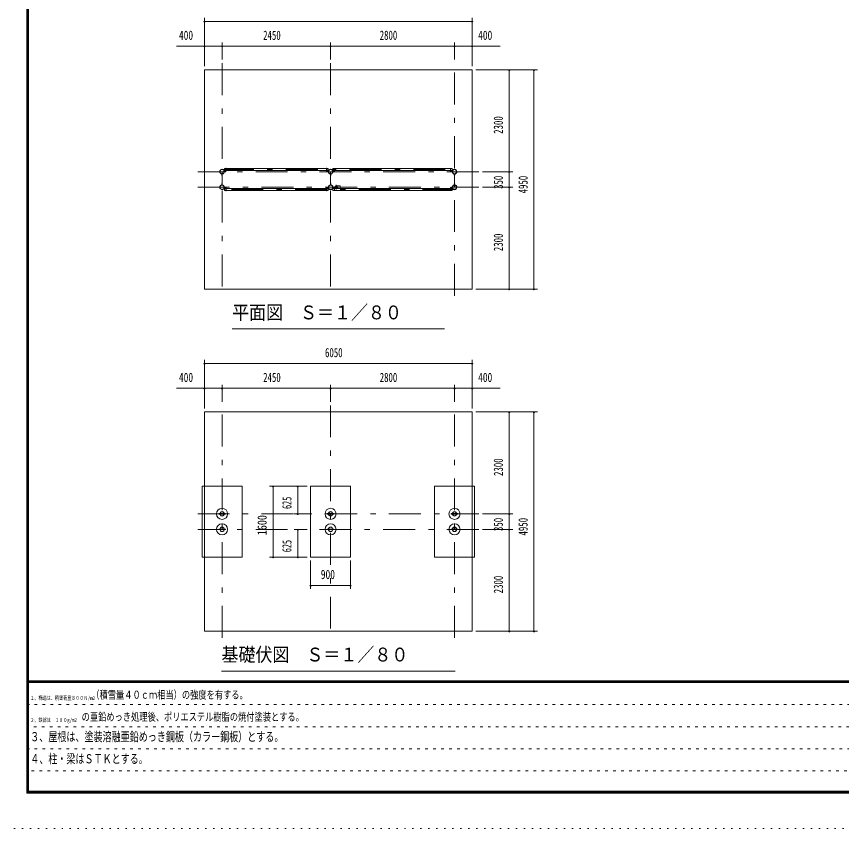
# Model space of a CAD drawing. Units: millimetres, scale not verified, with parts at other scales. Extents: x -35377 to 35393, y -16800 to 16800.
# Drawn here: x -11557 to 7078, y -16800 to 1535 of the extents above; entities that cross this region are included whole.
import ezdxf
from ezdxf.enums import TextEntityAlignment as Align

# ---------------------------------------------------------------- set-up
doc = ezdxf.new("R2010")
doc.units = ezdxf.units.MM
doc.header["$LTSCALE"] = 60
for name, pattern in [('USER1', [3, 1, -2]), ('USER3', [24, 12, -5, 2, -5]), ('USER4', [3, 0.5, -2.5])]:
    doc.linetypes.add(name, pattern=pattern)
doc.layers.add('0-1_0-F1TEXT', color=7, linetype='Continuous')
for name, color, linetype, lineweight in [('0-2_1-08BOLD', 7, 'Continuous', 18), ('0-3_1-28CENTER', 3, 'USER3', 18), ('0-5_1-58DIM', 3, 'Continuous', 18), ('0-C_F-F1PAPER', 5, 'Continuous', 18), ('0-D_F-E_J_ADD', 5, 'USER4', 18)]:
    doc.layers.add(name, color=color, linetype=linetype, lineweight=lineweight)
doc.styles.add('ＭＳ ゴシック', font='')
doc.styles.get('ＭＳ ゴシック').set_extended_font_data('MS Gothic')

msp = doc.modelspace()

# ---------------------------------------------------------------- linework, layer by layer
at = {"layer": '0-2_1-08BOLD'}
for p, q in [((-6914.53, -2020.74), (-6914.53, -2269.17)), ((-6911.73, -2024.27), (-6914.53, -2024.27)), ((-6911.73, -2269.17), (-6911.73, -2020.74)), ((-6827.53, -1956.76), (-6857.13, -1956.76)), ((-6857.13, -1959.96), (-6827.53, -1959.96)), ((-4553.93, -1899.45), (-6822.33, -1899.45)), ((-6822.33, -1942.16), (-4553.93, -1942.16)), ((-4550.73, -1942.15), (-4515.63, -1942.15)), ((-4548.73, -1956.76), (-4519.13, -1956.76)), ((-4519.13, -1959.96), (-4548.73, -1959.96)), ((-4513.93, -1961.95), (-4513.93, -1981.95)), ((-4464.53, -2020.74), (-4464.53, -2269.17)), ((-4461.74, -2024.27), (-4464.53, -2024.27)), ((-4461.74, -2269.17), (-4461.74, -2020.74)), ((-4410.63, -1942.15), (-4375.53, -1942.15)), ((-4377.53, -1956.76), (-4407.13, -1956.76)), ((-4407.13, -1959.96), (-4377.53, -1959.96)), ((-1753.93, -1899.45), (-4372.33, -1899.45)), ((-4372.33, -1942.16), (-1753.93, -1942.16)), ((-1750.73, -1888.95), (-1750.73, -1954.75)), ((-1715.63, -1899.45), (-1750.73, -1899.45)), ((-1750.73, -1942.15), (-1715.63, -1942.15)), ((-1748.73, -1956.76), (-1719.13, -1956.76)), ((-1719.13, -1959.96), (-1748.73, -1959.96)), ((-1715.63, -1942.16), (-1715.63, -1899.45)), ((-1664.52, -2269.17), (-1664.52, -2020.74)), ((-1664.52, -2024.27), (-1661.73, -2024.27)), ((-1661.73, -2020.74), (-1661.73, -2269.17)), ((-6914.53, -2265.64), (-6911.73, -2265.64)), ((-6862.33, -2307.96), (-6862.33, -2327.95)), ((-6857.13, -2329.95), (-6827.53, -2329.95)), ((-6827.53, -2333.15), (-6857.13, -2333.15)), ((-6822.33, -2347.75), (-4553.93, -2347.75)), ((-4553.93, -2390.45), (-6822.33, -2390.45)), ((-4550.73, -2347.75), (-4515.63, -2347.75)), ((-4519.13, -2329.95), (-4548.73, -2329.95)), ((-4548.73, -2333.15), (-4519.13, -2333.15)), ((-4464.53, -2265.64), (-4461.74, -2265.64)), ((-4412.42, -2316.95), (-4366.22, -2316.95)), ((-4366.22, -2322.95), (-4412.42, -2322.95)), ((-4367.62, -2315.35), (-4410.94, -2315.35)), ((-4410.93, -2324.55), (-4367.62, -2324.55)), ((-4407.13, -2329.95), (-4377.53, -2329.95)), ((-4377.53, -2333.15), (-4407.13, -2333.15)), ((-1753.93, -2347.75), (-4372.33, -2347.75)), ((-4372.33, -2390.45), (-1753.93, -2390.45)), ((-4329.36, -2292.45), (-4244.78, -2292.45)), ((-4244.78, -2347.45), (-4329.36, -2347.45)), ((-1715.63, -2347.75), (-1750.73, -2347.75)), ((-1719.13, -2329.95), (-1748.73, -2329.95)), ((-1748.73, -2333.15), (-1719.13, -2333.15)), ((-1713.93, -2327.95), (-1713.93, -2307.96)), ((-1661.73, -2265.64), (-1664.52, -2265.64)), ((-6988.13, -9688.87), (-6963.52, -9688.87)), ((-6959.28, -9688.87), (-6866.98, -9688.87)), ((-4416.98, -9688.87), (-4509.27, -9688.87)), ((-1738.13, -9688.87), (-1713.52, -9688.87)), ((-1709.28, -9688.87), (-1616.99, -9688.87)), ((-6866.98, -9701.87), (-6959.28, -9701.87)), ((-4538.13, -9701.87), (-4513.51, -9701.87)), ((-4509.27, -9701.87), (-4416.98, -9701.87)), ((-1616.99, -9701.87), (-1709.28, -9701.87)), ((-6988.13, -10038.87), (-6963.52, -10038.87)), ((-6959.28, -10038.87), (-6866.98, -10038.87)), ((-6866.98, -10051.87), (-6959.28, -10051.87)), ((-4538.13, -10038.87), (-4513.51, -10038.87)), ((-4509.27, -10038.87), (-4416.98, -10038.87)), ((-4416.98, -10051.87), (-4509.27, -10051.87)), ((-1738.13, -10038.87), (-1713.52, -10038.87)), ((-1709.28, -10038.87), (-1616.99, -10038.87)), ((-1616.99, -10051.87), (-1709.28, -10051.87))]:
    msp.add_line(p, q, dxfattribs=at)
for points in [[(-1263.14, 330.04), (-7313.13, 330.04), (-7313.13, -4619.95), (-1263.14, -4619.95)], [(-7313.13, -7395.37), (-7313.13, -12345.36), (-1263.14, -12345.36), (-1263.14, -7395.37)], [(-7363.13, -9070.37), (-7363.13, -10670.37), (-6463.13, -10670.37), (-6463.13, -9070.37)], [(-4913.13, -9070.37), (-4913.13, -10670.37), (-4013.13, -10670.37), (-4013.13, -9070.37)], [(-2113.14, -9070.37), (-2113.14, -10670.37), (-1213.13, -10670.37), (-1213.13, -9070.37)]]:
    msp.add_lwpolyline(points, close=True, dxfattribs=at)
for points in [[(-6914.53, -2052.27), (-6916.13, -2052.27), (-6916.13, -2022.27)], [(-6910.13, -2022.27), (-6910.13, -2052.27), (-6911.73, -2052.27)], [(-6859.13, -1961.95), (-6859.13, -1981.95), (-6862.33, -1981.95), (-6862.33, -1961.95)], [(-6825.54, -1899.45), (-6860.63, -1899.45), (-6860.63, -1942.16), (-6825.54, -1942.16)], [(-6822.33, -1954.75), (-6822.33, -1888.95), (-6825.54, -1888.95), (-6825.54, -1954.75)], [(-4550.73, -1954.75), (-4550.73, -1888.95), (-4553.93, -1888.95), (-4553.93, -1954.75)], [(-4515.63, -1942.16), (-4515.63, -1899.45), (-4550.73, -1899.45)], [(-4513.93, -1981.95), (-4517.13, -1981.95), (-4517.13, -1961.95)], [(-4466.13, -2022.27), (-4466.13, -2052.27), (-4464.53, -2052.27)], [(-4461.74, -2052.27), (-4460.14, -2052.27), (-4460.14, -2022.27)], [(-4412.33, -1961.95), (-4412.33, -1981.95), (-4409.13, -1981.95), (-4409.13, -1961.95)], [(-4375.53, -1899.45), (-4410.63, -1899.45), (-4410.63, -1942.16)], [(-4375.53, -1954.75), (-4375.53, -1888.95), (-4372.33, -1888.95), (-4372.33, -1954.75)], [(-1753.93, -1954.75), (-1753.93, -1888.95), (-1750.73, -1888.95)], [(-1717.13, -1961.95), (-1717.13, -1981.95), (-1713.93, -1981.95), (-1713.93, -1961.95)], [(-1666.12, -2022.27), (-1666.12, -2052.27), (-1664.52, -2052.27)], [(-1661.73, -2052.27), (-1660.13, -2052.27), (-1660.13, -2022.27)], [(-6914.53, -2237.64), (-6916.13, -2237.64), (-6916.13, -2267.64)], [(-6910.13, -2267.64), (-6910.13, -2237.64), (-6911.73, -2237.64)], [(-6859.13, -2327.95), (-6859.13, -2307.96), (-6862.33, -2307.96)], [(-6825.54, -2390.45), (-6860.63, -2390.45), (-6860.63, -2347.75), (-6825.54, -2347.75)], [(-6825.54, -2335.15), (-6825.54, -2400.96), (-6822.33, -2400.96), (-6822.33, -2335.15)], [(-4550.73, -2335.15), (-4550.73, -2400.96), (-4553.93, -2400.96), (-4553.93, -2335.15)], [(-4515.63, -2347.75), (-4515.63, -2390.45), (-4550.73, -2390.45)], [(-4513.93, -2327.95), (-4513.93, -2307.96), (-4517.13, -2307.96), (-4517.13, -2327.95)], [(-4466.13, -2267.64), (-4466.13, -2237.64), (-4464.53, -2237.64)], [(-4461.74, -2237.64), (-4460.14, -2237.64), (-4460.14, -2267.64)], [(-4409.13, -2327.95), (-4409.13, -2307.96), (-4412.33, -2307.96), (-4412.33, -2327.95)], [(-4375.53, -2347.75), (-4410.63, -2347.75), (-4410.63, -2390.45), (-4375.53, -2390.45)], [(-4372.33, -2335.15), (-4372.33, -2400.96), (-4375.53, -2400.96), (-4375.53, -2335.15)], [(-1750.73, -2335.15), (-1750.73, -2400.96), (-1753.93, -2400.96), (-1753.93, -2335.15)], [(-1750.73, -2390.45), (-1715.63, -2390.45), (-1715.63, -2347.75)], [(-1713.93, -2307.96), (-1717.13, -2307.96), (-1717.13, -2327.95)], [(-1666.12, -2267.64), (-1666.12, -2237.64), (-1664.52, -2237.64)], [(-1661.73, -2237.64), (-1660.13, -2237.64), (-1660.13, -2267.64)], [(-6963.52, -9701.87), (-6988.13, -9701.87), (-6988.13, -9688.87)], [(-6862.75, -9688.87), (-6838.13, -9688.87), (-6838.13, -9701.87), (-6862.75, -9701.87)], [(-4513.51, -9688.87), (-4538.13, -9688.87), (-4538.13, -9701.87)], [(-4412.75, -9701.87), (-4388.13, -9701.87), (-4388.13, -9688.87), (-4412.75, -9688.87)], [(-1713.52, -9701.87), (-1738.13, -9701.87), (-1738.13, -9688.87)], [(-1612.75, -9688.87), (-1588.13, -9688.87), (-1588.13, -9701.87), (-1612.75, -9701.87)], [(-6963.52, -10051.87), (-6988.13, -10051.87), (-6988.13, -10038.87)], [(-6862.75, -10038.87), (-6838.13, -10038.87), (-6838.13, -10051.87), (-6862.75, -10051.87)], [(-4513.51, -10051.87), (-4538.13, -10051.87), (-4538.13, -10038.87)], [(-4412.75, -10038.87), (-4388.13, -10038.87), (-4388.13, -10051.87), (-4412.75, -10051.87)], [(-1713.52, -10051.87), (-1738.13, -10051.87), (-1738.13, -10038.87)], [(-1612.75, -10038.87), (-1588.13, -10038.87), (-1588.13, -10051.87), (-1612.75, -10051.87)]]:
    msp.add_lwpolyline(points, dxfattribs=at)
for centre, radius in [((-6913.13, -1969.96), 50.8), ((-6913.13, -1969.96), 46.6), ((-6913.13, -1915.3), 2.25), ((-4463.13, -1969.96), 50.8), ((-4463.13, -1969.96), 46.6), ((-4463.13, -1915.3), 2.25), ((-1663.13, -1969.96), 50.8), ((-1663.13, -1969.96), 46.6), ((-1663.13, -1915.3), 2.25), ((-6913.13, -2319.95), 50.8), ((-6913.13, -2319.95), 46.6), ((-6913.13, -2374.61), 2.25), ((-4517.78, -2319.95), 2.25), ((-4463.13, -2319.95), 52.4), ((-4463.13, -2319.95), 50.8), ((-4463.13, -2319.95), 46.6), ((-4463.13, -2374.61), 2.25), ((-4338.88, -2319.95), 27.5), ((-4307.53, -2319.95), 2.25), ((-1663.13, -2319.95), 50.8), ((-1663.13, -2319.95), 46.6), ((-1663.13, -2374.61), 2.25), ((-6913.13, -9695.37), 125), ((-6913.13, -9695.37), 50.8), ((-6913.13, -9695.37), 46.6), ((-4463.13, -9695.37), 125), ((-4463.13, -9695.37), 50.8), ((-4463.13, -9695.37), 46.6), ((-1663.13, -9695.37), 125), ((-1663.13, -9695.37), 50.8), ((-1663.13, -9695.37), 46.6), ((-6913.13, -10045.37), 125), ((-6913.13, -10045.37), 50.8), ((-6913.13, -10045.37), 46.6), ((-4463.13, -10045.37), 125), ((-4463.13, -10045.37), 50.8), ((-4463.13, -10045.37), 46.6), ((-1663.13, -10045.37), 125), ((-1663.13, -10045.37), 50.8), ((-1663.13, -10045.37), 46.6)]:
    msp.add_circle(centre, radius, dxfattribs=at)
for centre, radius, start, end in [((-6913.13, -1969.96), 52.4, 93.34433, 266.72241), ((-6913.13, -1915.3), 3.85, 322.09248, 270), ((-6913.13, -1969.96), 52.4, 273.28569, 90), ((-6857.13, -1961.95), 5.2, 90, 180), ((-6857.13, -1961.95), 2, 90, 180), ((-6827.53, -1954.75), 2, 270, 0), ((-6827.53, -1954.75), 5.2, 270, 0), ((-4548.73, -1954.75), 5.2, 180, 270), ((-4548.73, -1954.75), 2, 180, 270), ((-4519.13, -1961.95), 5.2, 0, 90), ((-4519.13, -1961.95), 2, 0, 90), ((-4463.13, -1969.96), 52.4, 90, 266.71431), ((-4463.13, -1915.3), 3.85, 270, 217.90752), ((-4463.13, -1969.96), 52.4, 273.27759, 86.65567), ((-4407.13, -1961.95), 5.2, 90, 180), ((-4407.13, -1961.95), 2, 90, 180), ((-4377.53, -1954.75), 2, 270, 0), ((-4377.53, -1954.75), 5.2, 270, 0), ((-1748.73, -1954.75), 5.2, 180, 270), ((-1748.73, -1954.75), 2, 180, 270), ((-1719.13, -1961.95), 5.2, 0, 90), ((-1719.13, -1961.95), 2, 0, 90), ((-1663.13, -1969.96), 52.4, 93.34433, 266.72241), ((-1663.13, -1915.3), 3.85, 322.09248, 270), ((-1663.13, -1969.96), 52.4, 273.28569, 90), ((-6913.13, -2319.95), 52.4, 93.27759, 266.65567), ((-6913.13, -2374.61), 3.85, 90, 37.90752), ((-6913.13, -2319.95), 52.4, 270, 86.71431), ((-6857.13, -2327.95), 5.2, 180, 270), ((-6857.13, -2327.95), 2, 180, 270), ((-6827.53, -2335.15), 5.2, 0, 90), ((-6827.53, -2335.15), 2, 0, 90), ((-4548.73, -2335.15), 5.2, 90, 180), ((-4548.73, -2335.15), 2, 90, 180), ((-4517.78, -2319.95), 3.85, 52.09248, 0), ((-4519.13, -2327.95), 2, 270, 0), ((-4519.13, -2327.95), 5.2, 270, 0), ((-4463.13, -2374.61), 3.85, 142.09248, 90), ((-4407.13, -2327.95), 5.2, 180, 270), ((-4407.13, -2327.95), 2, 180, 270), ((-4377.53, -2335.15), 5.2, 0, 90), ((-4377.53, -2335.15), 2, 0, 90), ((-4338.88, -2319.95), 29.1, 0, 170.90512), ((-4338.88, -2319.95), 29.1, 189.09488, 354.06984), ((-4356.28, -2319.95), 44.9, 19.58864, 37.76454), ((-4356.28, -2319.95), 44.9, 322.23546, 340.41136), ((-4307.53, -2319.95), 3.85, 180, 128.65778), ((-4280.28, -2319.95), 44.9, 322.23546, 37.76454), ((-1748.73, -2335.15), 5.2, 90, 180), ((-1748.73, -2335.15), 2, 90, 180), ((-1719.13, -2327.95), 2, 270, 0), ((-1719.13, -2327.95), 5.2, 270, 0), ((-1663.13, -2319.95), 52.4, 93.27759, 266.65567), ((-1663.13, -2374.61), 3.85, 90, 37.90752), ((-1663.13, -2319.95), 52.4, 270, 86.71431)]:
    msp.add_arc(centre, radius, start, end, dxfattribs=at)
at = {"layer": '0-3_1-28CENTER'}
for p, q in [((-6913.13, 480.04), (-6913.13, -4769.95)), ((-4463.13, 480.04), (-4463.13, -4769.95)), ((-1663.13, -4769.95), (-1663.13, 480.04)), ((-1113.14, -1969.96), (-7463.13, -1969.96)), ((-6925.13, -2037.27), (-6901.13, -2037.27)), ((-6913.13, -1920.81), (-1663.13, -1920.81)), ((-6837.33, -1978.96), (-6837.33, -1937.16)), ((-4538.93, -1978.95), (-4538.93, -1937.16)), ((-4451.13, -2037.27), (-4475.14, -2037.27)), ((-4387.33, -1937.16), (-4387.33, -1978.95)), ((-1738.93, -1937.16), (-1738.93, -1978.95)), ((-1675.13, -2037.27), (-1651.12, -2037.27)), ((-7463.13, -2319.95), (-1113.14, -2319.95)), ((-6901.13, -2252.64), (-6925.13, -2252.64)), ((-1663.13, -2369.1), (-6913.13, -2369.1)), ((-6837.33, -2352.75), (-6837.33, -2310.95)), ((-4538.93, -2310.95), (-4538.93, -2352.75)), ((-4451.13, -2252.64), (-4475.14, -2252.64)), ((-4389.36, -2330.72), (-4389.36, -2309.19)), ((-4387.33, -2310.95), (-4387.33, -2352.75)), ((-4338.88, -2374.95), (-4338.88, -2264.95)), ((-1738.93, -2310.95), (-1738.93, -2352.75)), ((-1651.12, -2252.64), (-1675.13, -2252.64)), ((-6913.13, -12495.36), (-6913.13, -7245.37)), ((-4463.13, -7245.37), (-4463.13, -12495.36)), ((-1663.13, -12495.36), (-1663.13, -7245.37)), ((-7463.13, -9695.37), (-1113.14, -9695.37)), ((-1113.14, -10045.37), (-7463.13, -10045.37))]:
    msp.add_line(p, q, dxfattribs=at)
at = {"layer": '0-5_1-58DIM'}
for p, q in [((-7313.13, 1505.04), (-7313.13, 410.04)), ((-1263.14, 1505.04), (-1263.14, 410.04)), ((-7297.13, 1425.04), (-7329.13, 1425.04)), ((-7313.13, 1425.04), (-1263.14, 1425.04)), ((-1247.14, 1425.04), (-1279.14, 1425.04)), ((-6913.13, 945.04), (-6913.13, 560.04)), ((-4463.13, 945.04), (-4463.13, 560.04)), ((-1663.13, 560.04), (-1663.13, 945.04)), ((-7313.13, 865.04), (-7941.13, 865.04)), ((-7297.13, 865.04), (-7329.13, 865.04)), ((-7313.13, 865.04), (-6913.13, 865.04)), ((-6897.13, 865.04), (-6929.13, 865.04)), ((-6913.13, 865.04), (-4463.13, 865.04)), ((-4447.13, 865.04), (-4479.13, 865.04)), ((-4463.13, 865.04), (-1663.13, 865.04)), ((-1647.13, 865.04), (-1679.13, 865.04)), ((-1663.13, 865.04), (-1263.14, 865.04)), ((-1247.14, 865.04), (-1279.14, 865.04)), ((-1263.13, 865.04), (-635.14, 865.04)), ((211.86, 330.04), (-1183.14, 330.04)), ((-412.14, 330.04), (-444.14, 330.04)), ((-428.14, -1969.96), (-428.14, 330.04)), ((147.86, 330.04), (115.86, 330.04)), ((131.86, 330.04), (131.86, -4619.95)), ((-348.14, -1969.96), (-1033.14, -1969.96)), ((-412.14, -1969.96), (-444.14, -1969.96)), ((-428.14, -2319.95), (-428.14, -1969.96)), ((-1033.14, -2319.95), (-348.14, -2319.95)), ((-412.14, -2319.95), (-444.14, -2319.95)), ((-428.14, -4619.95), (-428.14, -2319.95)), ((211.86, -4619.95), (-1183.14, -4619.95)), ((-412.14, -4619.95), (-444.14, -4619.95)), ((147.86, -4619.95), (115.86, -4619.95)), ((-6688.13, -5519.95), (-1888.13, -5519.95)), ((-7297.13, -6300.37), (-7329.13, -6300.37)), ((-7313.13, -6220.37), (-7313.13, -7315.37)), ((-7313.13, -6300.37), (-1263.14, -6300.37)), ((-1247.14, -6300.37), (-1279.14, -6300.37)), ((-1263.14, -6220.37), (-1263.14, -7315.37)), ((-7313.13, -6860.37), (-7941.13, -6860.37)), ((-7297.13, -6860.37), (-7329.13, -6860.37)), ((-7313.13, -6860.37), (-6913.13, -6860.37)), ((-6897.13, -6860.37), (-6929.13, -6860.37)), ((-6913.13, -7165.37), (-6913.13, -6780.37)), ((-6913.13, -6860.37), (-4463.13, -6860.37)), ((-4447.13, -6860.37), (-4479.13, -6860.37)), ((-4463.13, -6780.37), (-4463.13, -7165.37)), ((-4463.13, -6860.37), (-1663.13, -6860.37)), ((-1647.13, -6860.37), (-1679.13, -6860.37)), ((-1663.13, -7165.37), (-1663.13, -6780.37)), ((-1663.13, -6860.37), (-1263.14, -6860.37)), ((-1247.14, -6860.37), (-1279.14, -6860.37)), ((-1263.13, -6860.37), (-635.13, -6860.37)), ((211.86, -7395.37), (-1183.14, -7395.37)), ((-412.14, -7395.37), (-444.14, -7395.37)), ((-428.14, -9695.37), (-428.14, -7395.37)), ((147.86, -7395.37), (115.86, -7395.37)), ((131.86, -7395.37), (131.86, -12345.36)), ((-5843.14, -9070.37), (-4993.13, -9070.37)), ((-5747.14, -9070.37), (-5779.14, -9070.37)), ((-5763.14, -9070.37), (-5763.14, -10670.37)), ((-5187.13, -9070.37), (-5219.13, -9070.37)), ((-5203.13, -9070.37), (-5203.13, -9695.37)), ((-4993.13, -9695.37), (-5283.13, -9695.37)), ((-5187.13, -9695.37), (-5219.13, -9695.37)), ((-1033.14, -9695.37), (-348.14, -9695.37)), ((-412.14, -9695.37), (-444.14, -9695.37)), ((-428.14, -10045.37), (-428.14, -9695.37)), ((-4993.13, -10045.37), (-5283.13, -10045.37)), ((-5187.13, -10045.37), (-5219.13, -10045.37)), ((-5203.13, -10045.37), (-5203.13, -10670.37)), ((-348.14, -10045.37), (-1033.14, -10045.37)), ((-412.14, -10045.37), (-444.14, -10045.37)), ((-428.14, -12345.36), (-428.14, -10045.37)), ((-4993.13, -10670.37), (-5843.14, -10670.37)), ((-5747.14, -10670.37), (-5779.14, -10670.37)), ((-5187.13, -10670.37), (-5219.13, -10670.37)), ((-4913.13, -11390.37), (-4913.13, -10750.37)), ((-4013.13, -10750.37), (-4013.13, -11390.37)), ((-4897.13, -11310.37), (-4929.13, -11310.37)), ((-4913.13, -11310.37), (-4013.13, -11310.37)), ((-3997.13, -11310.37), (-4029.13, -11310.37)), ((211.86, -12345.36), (-1183.14, -12345.36)), ((-412.14, -12345.36), (-444.14, -12345.36)), ((147.86, -12345.36), (115.86, -12345.36)), ((-6928.13, -13245.36), (-1648.13, -13245.36))]:
    msp.add_line(p, q, dxfattribs=at)
for centre in [(-7313.13, 1425.04), (-1263.14, 1425.04), (-7313.13, 865.04), (-6913.13, 865.04), (-4463.13, 865.04), (-1663.13, 865.04), (-1263.14, 865.04), (-428.14, 330.04), (131.86, 330.04), (-428.14, -1969.96), (-428.14, -2319.95), (-428.14, -4619.95), (131.86, -4619.95), (-7313.13, -6300.37), (-1263.14, -6300.37), (-7313.13, -6860.37), (-6913.13, -6860.37), (-4463.13, -6860.37), (-1663.13, -6860.37), (-1263.14, -6860.37), (-428.14, -7395.37), (131.86, -7395.37), (-5763.14, -9070.37), (-5203.13, -9070.37), (-5203.13, -9695.37), (-428.14, -9695.37), (-5203.13, -10045.37), (-428.14, -10045.37), (-5763.14, -10670.37), (-5203.13, -10670.37), (-4913.13, -11310.37), (-4013.13, -11310.37), (-428.14, -12345.36), (131.86, -12345.36)]:
    msp.add_arc(centre, 16, 180, 0, dxfattribs=at)
at = {"layer": '0-C_F-F1PAPER'}
for p, q in [((34553.25, -13464), (-11286.75, -13464)), ((-11286.75, -13468), (34553.25, -13468)), ((34553.25, -13472), (-11286.75, -13472)), ((-11286.75, -13476), (34553.25, -13476)), ((34553.25, -13480), (-11286.75, -13480)), ((-11286.75, -13484), (34553.25, -13484)), ((34553.25, -13488), (-11286.75, -13488)), ((-11286.75, -13492), (34553.25, -13492)), ((34553.25, -13496), (-11286.75, -13496)), ((-11286.75, -13500), (34553.25, -13500)), ((34553.25, -13504), (-11286.75, -13504))]:
    msp.add_line(p, q, dxfattribs=at)
at = {"layer": '0-C_F-F1PAPER', "color": 6, "linetype": 'USER1'}
for p, q in [((-11326.75, -14003.2), (17873.26, -14003.2)), ((17873.26, -14502.4), (-11326.75, -14502.4)), ((-11326.75, -15001.6), (17873.26, -15001.6)), ((13860.46, -15500.8), (-11326.75, -15500.8))]:
    msp.add_line(p, q, dxfattribs=at)
at = {"layer": '0-C_F-F1PAPER'}
for points in [[(34593.25, -16000), (-11326.75, -16000), (-11326.75, 16160), (34593.25, 16160)], [(34589.25, -15996), (-11322.75, -15996), (-11322.75, 16156), (34589.25, 16156)], [(34585.25, -15992), (34585.25, 16152), (-11318.75, 16152), (-11318.75, -15992)], [(34581.25, -15988), (-11314.75, -15988), (-11314.75, 16148), (34581.25, 16148)], [(34577.25, -15984), (34577.25, 16144), (-11310.75, 16144), (-11310.75, -15984)], [(34573.25, -15980), (-11306.75, -15980), (-11306.75, 16140), (34573.25, 16140)], [(34569.25, -15976), (34569.25, 16136), (-11302.75, 16136), (-11302.75, -15976)], [(34565.25, -15972), (-11298.75, -15972), (-11298.75, 16132), (34565.25, 16132)], [(34561.25, -15968), (-11294.75, -15968), (-11294.75, 16128), (34561.25, 16128)], [(34557.25, -15964), (-11290.75, -15964), (-11290.75, 16124), (34557.25, 16124)], [(34553.25, -15960), (34553.25, 16120), (-11286.75, 16120), (-11286.75, -15960)]]:
    msp.add_lwpolyline(points, close=True, dxfattribs=at)
at = {"layer": '0-D_F-E_J_ADD'}
msp.add_lwpolyline([(35393.25, -16800), (-12126.75, -16800), (-12126.75, 16800), (35393.25, 16800)], close=True, dxfattribs=at)

# ---------------------------------------------------------------- texts
at = {"layer": '0-1_0-F1TEXT', "style": 'ＭＳ ゴシック'}
for s, height, width, p in [('（積雪量４０ｃｍ相当）の強度を有する。', 177.1, 0.75, (-9866.77, -13923.2)), ('１、構造は、積雪荷重８００Ｎ/m2', 88.56, 0.75, (-11246.75, -13923.2)), ('２、鉄部は\u3000１８０g/m2', 88.56, 0.75, (-11246.75, -14422.4)), ('\u3000の亜鉛めっき処理後、ポリエステル樹脂の焼付塗装とする。', 177.1, 0.75, (-10271.39, -14422.4)), ('３、屋根は、塗装溶融亜鉛めっき鋼板（カラー鋼板）とする。', 208.4, 0.7, (-11246.75, -14893.18)), ('４、柱・梁はＳＴＫとする。', 208.4, 0.7, (-11246.75, -15392.38))]:
    msp.add_text(s, height=height, dxfattribs=dict(at, width=width)).set_placement(p, align=Align.BOTTOM_LEFT)
at = {"layer": '0-5_1-58DIM', "color": 7, "style": 'ＭＳ ゴシック'}
for s, height, width, p in [('400', 208.4, 0.75, (-7887.33, 945.04)), ('2450', 208.4, 0.7, (-5985.75, 945.04)), ('2800', 208.4, 0.7, (-3353.16, 945.04)), ('400', 208.4, 0.75, (-1129.34, 945.04)), ('平面図\u3000Ｓ＝１／８０', 312.6, 0.9, (-6688.13, -5397.32)), ('6050', 208.4, 0.7, (-4588.59, -6220.37)), ('400', 208.4, 0.75, (-7887.33, -6780.37)), ('2450', 208.4, 0.7, (-5985.75, -6780.37)), ('2800', 208.4, 0.7, (-3353.17, -6780.37)), ('400', 208.4, 0.75, (-1129.33, -6780.37)), ('900', 208.4, 0.75, (-4683.33, -11230.37)), ('基礎伏図\u3000Ｓ＝１／８０', 312.6, 0.9, (-6928.13, -13122.73))]:
    msp.add_text(s, height=height, dxfattribs=dict(at, width=width)).set_placement(p, align=Align.BOTTOM_LEFT)
for s, width, p in [('2300', 0.7, (-508.14, -1114.25)), ('350', 0.7, (-508.14, -2358.19)), ('4950', 0.7, (51.86, -2458.49)), ('2300', 0.7, (-508.14, -3764.25)), ('2300', 0.7, (-508.14, -8839.67)), ('625', 0.65, (-5283.13, -9585.78)), ('1600', 0.8, (-5843.14, -10176.79)), ('350', 0.7, (-508.14, -10083.6)), ('4950', 0.7, (51.86, -10183.9)), ('625', 0.65, (-5283.13, -10560.78)), ('2300', 0.7, (-508.14, -11489.66))]:
    msp.add_text(s, height=208.4, rotation=90, dxfattribs=dict(at, width=width)).set_placement(p, align=Align.BOTTOM_LEFT)

doc.saveas('drawing.dxf')
